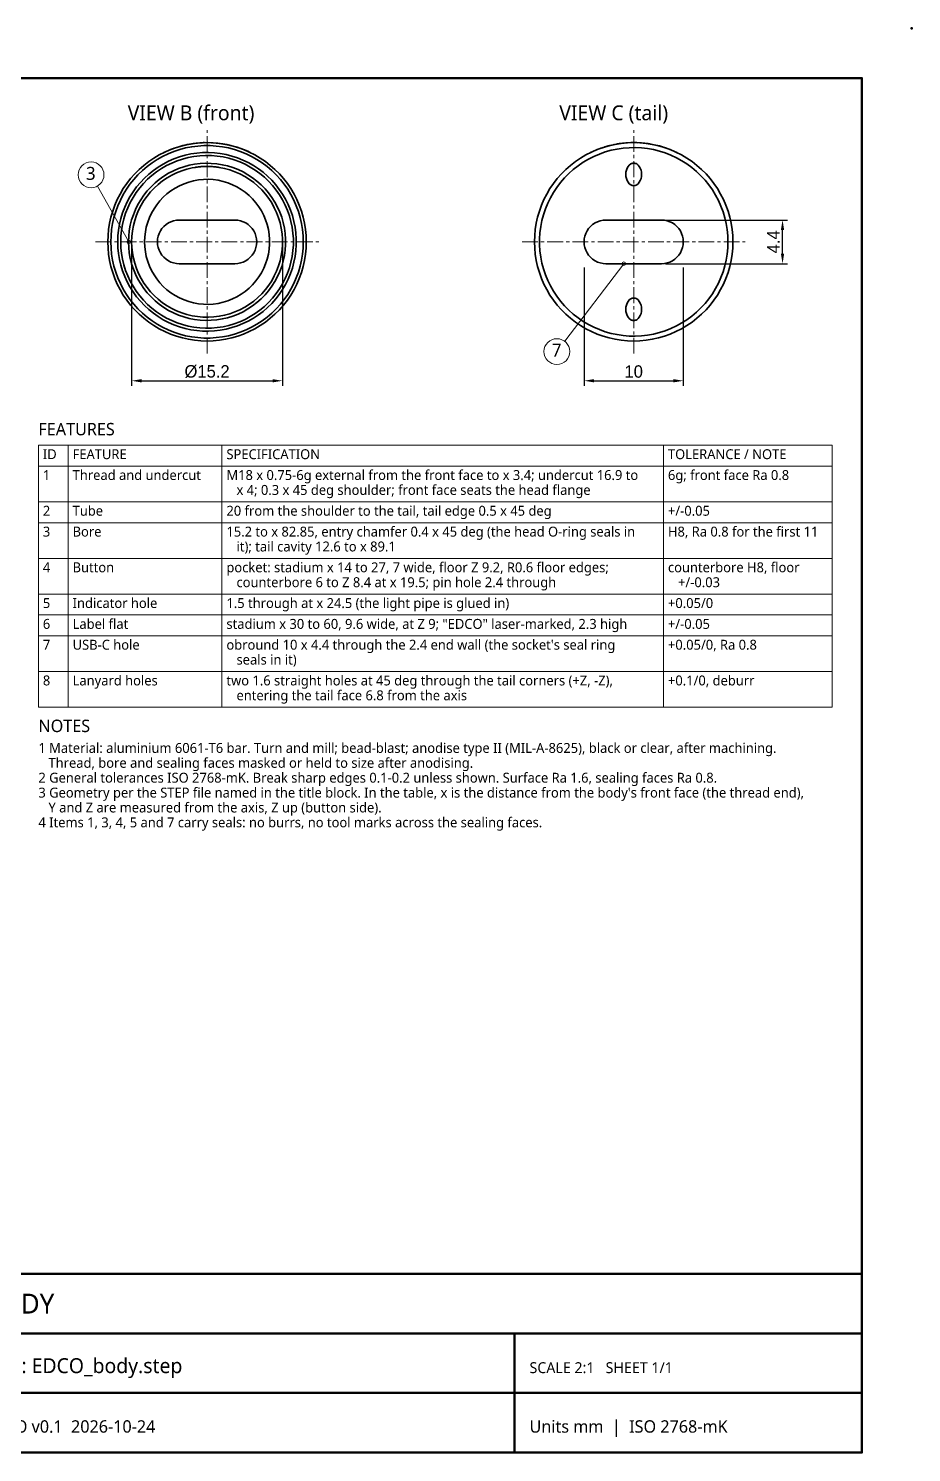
# Model space of a CAD drawing. Header units: millimetres. Extents: x 0 to 420, y 0 to 297.
# Drawn here: x 242 to 420, y 10 to 297 of the extents above; entities that cross this region are included whole.
import ezdxf

# ---------------------------------------------------------------- set-up
doc = ezdxf.new("R2010")
doc.units = ezdxf.units.MM
doc.linetypes.add('CENTER', pattern=[5.08, 3.175, -0.635, 0.635, -0.635])
for name, color, linetype, lineweight in [('BORDER', 7, 'Continuous', 50), ('CENTER', 1, 'CENTER', 13), ('DIM', 5, 'Continuous', 13), ('TABLE', 7, 'Continuous', 18), ('TEXT', 7, 'Continuous', 18), ('VISIBLE', 7, 'Continuous', 35)]:
    doc.layers.add(name, color=color, linetype=linetype, lineweight=lineweight)
doc.styles.add('OpenSans', font='OpenSans-Regular.ttf')
doc.dimstyles.new('FK', dxfattribs={"dimtxt": 2.5, "dimasz": 2, "dimexe": 1, "dimexo": 0.8, "dimgap": 0.6, "dimtad": 1, "dimdec": 3, "dimlfac": 0.5, "dimdsep": 46, "dimcen": 2.5, "dimclrd": 5, "dimclre": 5, "dimclrt": 7, "dimazin": 3, "dimtfac": 1, "dimtmove": 0, "dimatfit": 3})

msp = doc.modelspace()

# ---------------------------------------------------------------- linework, layer by layer
at = {"layer": 'BORDER'}
for p, q in [((230, 34), (410, 34)), ((340, 10), (340, 34)), ((230, 22), (410, 22))]:
    msp.add_line(p, q, dxfattribs=at)
for points in [[(10, 10), (410, 10), (410, 287), (10, 287)], [(230, 10), (410, 10), (410, 46), (230, 46)]]:
    msp.add_lwpolyline(points, close=True, dxfattribs=at)
msp.add_point((420, 297), dxfattribs=at)
at = {"layer": 'CENTER'}
for p, q in [((278, 231.5), (278, 276.5)), ((364, 231.5), (364, 276.5)), ((255.5, 254), (300.5, 254)), ((341.5, 254), (386.5, 254))]:
    msp.add_line(p, q, dxfattribs=at)
at = {"layer": 'DIM'}
for p, q in [((262.2, 254), (255.8906, 265.2331)), ((362, 249.6), (350.0882, 233.9517))]:
    msp.add_line(p, q, dxfattribs=at)
for centre, radius in [((254.6173, 267.5), 2.6), ((262.2, 254), 0.35), ((362, 249.6), 0.35), ((348.5134, 231.8829), 2.6)]:
    msp.add_circle(centre, radius, dxfattribs=at)
at = {"layer": 'TABLE'}
for p, q in [((244, 213), (404, 213)), ((244, 213), (244, 160.2)), ((250, 213), (250, 160.2)), ((281, 213), (281, 160.2)), ((370, 213), (370, 160.2)), ((404, 213), (404, 160.2)), ((244, 208.8), (404, 208.8)), ((244, 201.6), (404, 201.6)), ((244, 197.4), (404, 197.4)), ((244, 190.2), (404, 190.2)), ((244, 183), (404, 183)), ((244, 178.8), (404, 178.8)), ((244, 174.6), (404, 174.6)), ((244, 167.4), (404, 167.4)), ((244, 160.2), (404, 160.2))]:
    msp.add_line(p, q, dxfattribs=at)
at = {"layer": 'VISIBLE'}
for points in [[(258, 254), (258.0395, 255.2558), (258.1577, 256.5067), (258.3543, 257.7476), (258.6283, 258.9738), (258.9789, 260.1803), (259.4045, 261.3625), (259.9035, 262.5156), (260.4739, 263.6351), (261.1134, 264.7165), (261.8197, 265.7557), (262.5897, 266.7485), (263.4206, 267.6909), (264.3091, 268.5794), (265.2515, 269.4103), (266.2443, 270.1803), (267.2835, 270.8866), (268.3649, 271.5261), (269.4844, 272.0965), (270.6375, 272.5955), (271.8197, 273.0211), (273.0262, 273.3717), (274.2524, 273.6457), (275.4933, 273.8423), (276.7442, 273.9605), (278, 274), (279.2558, 273.9605), (280.5067, 273.8423), (281.7476, 273.6457), (282.9738, 273.3717), (284.1803, 273.0211), (285.3625, 272.5955), (286.5156, 272.0965), (287.6351, 271.5261), (288.7165, 270.8866), (289.7557, 270.1803), (290.7485, 269.4103), (291.6909, 268.5794), (292.5794, 267.6909), (293.4103, 266.7485), (294.1803, 265.7557), (294.8866, 264.7165), (295.5261, 263.6351), (296.0965, 262.5156), (296.5955, 261.3625), (297.0211, 260.1803), (297.3717, 258.9738), (297.6457, 257.7476), (297.8423, 256.5067), (297.9605, 255.2558), (298, 254), (297.9605, 252.7442), (297.8423, 251.4933), (297.6457, 250.2524), (297.3717, 249.0262), (297.0211, 247.8197), (296.5955, 246.6375), (296.0965, 245.4844), (295.5261, 244.3649), (294.8866, 243.2835), (294.1803, 242.2443), (293.4103, 241.2515), (292.5794, 240.3091), (291.6909, 239.4206), (290.7485, 238.5897), (289.7557, 237.8197), (288.7165, 237.1134), (287.6351, 236.4739), (286.5156, 235.9035), (285.3625, 235.4045), (284.1803, 234.9789), (282.9738, 234.6283), (281.7476, 234.3543), (280.5067, 234.1577), (279.2558, 234.0395), (278, 234), (276.7442, 234.0395), (275.4933, 234.1577), (274.2524, 234.3543), (273.0262, 234.6283), (271.8197, 234.9789), (270.6375, 235.4045), (269.4844, 235.9035), (268.3649, 236.4739), (267.2835, 237.1134), (266.2443, 237.8197), (265.2515, 238.5897), (264.3091, 239.4206), (263.4206, 240.3091), (262.5897, 241.2515), (261.8197, 242.2443), (261.1134, 243.2835), (260.4739, 244.3649), (259.9035, 245.4844), (259.4045, 246.6375), (258.9789, 247.8197), (258.6283, 249.0262), (258.3543, 250.2524), (258.1577, 251.4933), (258.0395, 252.7442), (258, 254)], [(258.6, 254), (258.6399, 255.243), (258.7593, 256.4808), (258.9578, 257.7085), (259.2345, 258.9209), (259.5883, 260.1131), (260.0178, 261.2802), (260.5212, 262.4173), (261.0964, 263.5199), (261.7411, 264.5834), (262.4526, 265.6033), (263.2279, 266.5756), (264.064, 267.4962), (264.9574, 268.3614), (265.9043, 269.1675), (266.9009, 269.9113), (267.9432, 270.5898), (269.0268, 271.2), (270.1472, 271.7396), (271.2999, 272.2063), (272.4802, 272.5982), (273.6831, 272.9136), (274.9038, 273.1513), (276.1372, 273.3104), (277.3782, 273.39), (278.6218, 273.39), (279.8628, 273.3104), (281.0962, 273.1513), (282.3169, 272.9136), (283.5198, 272.5982), (284.7001, 272.2063), (285.8528, 271.7396), (286.9732, 271.2), (288.0568, 270.5898), (289.0991, 269.9113), (290.0957, 269.1675), (291.0426, 268.3614), (291.936, 267.4962), (292.7721, 266.5756), (293.5474, 265.6033), (294.2589, 264.5834), (294.9036, 263.5199), (295.4788, 262.4173), (295.9822, 261.2802), (296.4117, 260.1131), (296.7655, 258.9209), (297.0422, 257.7085), (297.2407, 256.4808), (297.3601, 255.243), (297.4, 254), (297.3601, 252.757), (297.2407, 251.5192), (297.0422, 250.2915), (296.7655, 249.0791), (296.4117, 247.8869), (295.9822, 246.7198), (295.4788, 245.5827), (294.9036, 244.4801), (294.2589, 243.4166), (293.5474, 242.3967), (292.7721, 241.4244), (291.936, 240.5038), (291.0426, 239.6386), (290.0957, 238.8325), (289.0991, 238.0887), (288.0568, 237.4102), (286.9732, 236.8), (285.8528, 236.2604), (284.7001, 235.7937), (283.5198, 235.4018), (282.3169, 235.0864), (281.0962, 234.8487), (279.8628, 234.6896), (278.6218, 234.61), (277.3782, 234.61), (276.1372, 234.6896), (274.9038, 234.8487), (273.6831, 235.0864), (272.4802, 235.4018), (271.2999, 235.7937), (270.1472, 236.2604), (269.0268, 236.8), (267.9432, 237.4102), (266.9009, 238.0887), (265.9043, 238.8325), (264.9574, 239.6386), (264.064, 240.5038), (263.2279, 241.4244), (262.4526, 242.3967), (261.7411, 243.4166), (261.0964, 244.4801), (260.5212, 245.5827), (260.0178, 246.7198), (259.5883, 247.8869), (259.2345, 249.0791), (258.9578, 250.2915), (258.7593, 251.5192), (258.6399, 252.757), (258.6, 254)], [(269.2822, 272), (270.2546, 272.4393), (270.8802, 272.6898), (271.6036, 272.9496)], [(274.0201, 273.6), (273.3134, 273.4431), (272.7276, 273.2925), (271.8868, 273.0428), (271.4223, 272.8874), (271.3115, 272.8485), (271.2751, 272.8355)], [(274.0201, 273.6), (273.3134, 273.4431), (272.7276, 273.2925), (271.8868, 273.0428), (271.4223, 272.8874), (271.3115, 272.8485), (271.2751, 272.8355)], [(272.1105, 273.1132), (273.1142, 273.3941), (274.2537, 273.646)], [(274.0201, 273.6), (274.8719, 273.7539), (275.834, 273.8824), (276.8897, 273.9692), (278.0011, 274), (279.112, 273.9691), (280.1672, 273.8822), (281.1286, 273.7538), (281.9799, 273.6)], [(275.1699, 273.7988), (275.3254, 273.8203)], [(276.0894, 273.9085), (276.4722, 273.9416)], [(276.4945, 273.9433), (276.4946, 273.9433)], [(276.6347, 273.9533), (276.8485, 273.9668)], [(276.8485, 273.9668), (277.0405, 273.977)], [(276.9069, 273.9701), (277.0831, 273.979)], [(277.1722, 273.9829), (277.3123, 273.9882)], [(277.3106, 273.9881), (277.3827, 273.9905)], [(277.5695, 273.9954), (277.6048, 273.9961)], [(277.8887, 273.9997), (277.9162, 273.9998)], [(277.938, 273.9999), (278.0035, 274)], [(278.1263, 273.9996), (278, 274)], [(278.0616, 273.9999), (278.077, 273.9999)], [(278.4942, 273.9939), (278.4617, 273.9947)], [(278.8162, 273.9833), (278.7995, 273.984)], [(278.8195, 273.9832), (278.8714, 273.981)], [(278.8654, 273.9813), (278.8822, 273.9805)], [(279.2728, 273.9595), (279.2883, 273.9585)], [(279.8666, 273.9127), (279.9131, 273.9083)], [(280.4586, 273.8483), (280.6653, 273.8216)], [(281.1881, 273.7443), (282.045, 273.5867), (282.835, 273.4068)], [(281.9799, 273.6), (282.6866, 273.4431), (283.2724, 273.2925), (284.1132, 273.0428), (284.5777, 272.8874), (284.6885, 272.8485), (284.7249, 272.8355)], [(281.9799, 273.6), (282.6866, 273.4431), (283.2724, 273.2925), (284.1132, 273.0428), (284.5777, 272.8874), (284.6885, 272.8485), (284.7249, 272.8355)], [(283.8817, 273.1156), (284.7861, 272.8135), (285.5562, 272.5177), (286.1984, 272.2424), (286.7178, 272)], [(384, 254), (383.9605, 255.2558), (383.8423, 256.5067), (383.6457, 257.7476), (383.3717, 258.9738), (383.0211, 260.1803), (382.5955, 261.3625), (382.0965, 262.5156), (381.5261, 263.6351), (380.8866, 264.7165), (380.1803, 265.7557), (379.4103, 266.7485), (378.5794, 267.6909), (377.6909, 268.5794), (376.7485, 269.4103), (375.7557, 270.1803), (374.7165, 270.8866), (373.6351, 271.5261), (372.5156, 272.0965), (371.3625, 272.5955), (370.1803, 273.0211), (368.9738, 273.3717), (367.7476, 273.6457), (366.5067, 273.8423), (365.2558, 273.9605), (364, 274), (362.7442, 273.9605), (361.4933, 273.8423), (360.2524, 273.6457), (359.0262, 273.3717), (357.8197, 273.0211), (356.6375, 272.5955), (355.4844, 272.0965), (354.3649, 271.5261), (353.2835, 270.8866), (352.2443, 270.1803), (351.2515, 269.4103), (350.3091, 268.5794), (349.4206, 267.6909), (348.5897, 266.7485), (347.8197, 265.7557), (347.1134, 264.7165), (346.4739, 263.6351), (345.9035, 262.5156), (345.4045, 261.3625), (344.9789, 260.1803), (344.6283, 258.9738), (344.3543, 257.7476), (344.1577, 256.5067), (344.0395, 255.2558), (344, 254), (344.0395, 252.7442), (344.1577, 251.4933), (344.3543, 250.2524), (344.6283, 249.0262), (344.9789, 247.8197), (345.4045, 246.6375), (345.9035, 245.4844), (346.4739, 244.3649), (347.1134, 243.2835), (347.8197, 242.2443), (348.5897, 241.2515), (349.4206, 240.3091), (350.3091, 239.4206), (351.2515, 238.5897), (352.2443, 237.8197), (353.2835, 237.1134), (354.3649, 236.4739), (355.4844, 235.9035), (356.6375, 235.4045), (357.8197, 234.9789), (359.0262, 234.6283), (360.2524, 234.3543), (361.4933, 234.1577), (362.7442, 234.0395), (364, 234), (365.2558, 234.0395), (366.5067, 234.1577), (367.7476, 234.3543), (368.9738, 234.6283), (370.1803, 234.9789), (371.3625, 235.4045), (372.5156, 235.9035), (373.6351, 236.4739), (374.7165, 237.1134), (375.7557, 237.8197), (376.7485, 238.5897), (377.6909, 239.4206), (378.5794, 240.3091), (379.4103, 241.2515), (380.1803, 242.2443), (380.8866, 243.2835), (381.5261, 244.3649), (382.0965, 245.4844), (382.5955, 246.6375), (383.0211, 247.8197), (383.3717, 249.0262), (383.6457, 250.2524), (383.8423, 251.4933), (383.9605, 252.7442), (384, 254)], [(383, 254), (382.9602, 255.2299), (382.8408, 256.4546), (382.6424, 257.669), (382.3658, 258.868), (382.0122, 260.0466), (381.583, 261.1999), (381.0801, 262.3229), (380.5055, 263.411), (379.8617, 264.4597), (379.1514, 265.4645), (378.3775, 266.4212), (377.5434, 267.3258), (376.6524, 268.1745), (375.7083, 268.9638), (374.7152, 269.6903), (373.6771, 270.351), (372.5984, 270.9431), (371.4836, 271.4641), (370.3375, 271.9119), (369.1648, 272.2846), (367.9704, 272.5805), (366.7593, 272.7986), (365.5367, 272.9378), (364.3077, 272.9975), (363.0773, 272.9776), (361.8508, 272.8781), (360.6334, 272.6994), (359.43, 272.4422), (358.2458, 272.1077), (357.0858, 271.6973), (355.9548, 271.2126), (354.8575, 270.6558), (353.7985, 270.029), (352.7824, 269.3351), (351.8132, 268.5768), (350.8952, 267.7574), (350.0322, 266.8803), (349.2278, 265.9491), (348.4853, 264.9679), (347.8079, 263.9406), (347.1984, 262.8716), (346.6594, 261.7655), (346.1931, 260.6267), (345.8015, 259.4602), (345.4862, 258.2707), (345.2486, 257.0634), (345.0896, 255.8432), (345.01, 254.6153), (345.01, 253.3847), (345.0896, 252.1568), (345.2486, 250.9366), (345.4862, 249.7293), (345.8015, 248.5398), (346.1931, 247.3733), (346.6594, 246.2345), (347.1984, 245.1284), (347.8079, 244.0594), (348.4853, 243.0321), (349.2278, 242.0509), (350.0322, 241.1197), (350.8952, 240.2426), (351.8132, 239.4232), (352.7824, 238.6649), (353.7985, 237.971), (354.8575, 237.3442), (355.9548, 236.7874), (357.0858, 236.3027), (358.2458, 235.8923), (359.43, 235.5578), (360.6334, 235.3006), (361.8508, 235.1219), (363.0773, 235.0224), (364.3077, 235.0025), (365.5367, 235.0622), (366.7593, 235.2014), (367.9704, 235.4195), (369.1648, 235.7154), (370.3375, 236.0881), (371.4836, 236.5359), (372.5984, 237.0569), (373.6771, 237.649), (374.7152, 238.3097), (375.7083, 239.0362), (376.6524, 239.8255), (377.5434, 240.6742), (378.3775, 241.5788), (379.1514, 242.5355), (379.8617, 243.5403), (380.5055, 244.589), (381.0801, 245.6771), (381.583, 246.8001), (382.0122, 247.9534), (382.3658, 249.132), (382.6424, 250.331), (382.8408, 251.5454), (382.9602, 252.7701), (383, 254)], [(355.2822, 272), (356.3568, 272.4819), (357.0597, 272.7572), (357.8796, 273.0405), (358.8221, 273.3181), (359.8923, 273.5736), (361.0897, 273.7871), (361.7324, 273.871), (362.4, 273.9359)], [(357.3963, 272.8783), (357.3086, 272.8474)], [(357.3963, 272.8783), (357.3086, 272.8474)], [(357.8968, 273.046), (357.7504, 272.9985)], [(357.8968, 273.046), (357.7504, 272.9985)], [(358.9272, 273.346), (358.1144, 273.1144)], [(358.9272, 273.346), (358.1144, 273.1144)], [(359.165, 273.4068), (359.1487, 273.4027)], [(359.165, 273.4068), (359.1487, 273.4027)], [(360.0201, 273.6), (360.0041, 273.5968)], [(360.0201, 273.6), (360.0041, 273.5968)], [(360.0201, 273.6), (360.0378, 273.6036)], [(360.2537, 273.646), (360.2537, 273.646)], [(360.6874, 273.7238), (361.5047, 273.8437), (362.4, 273.9359)], [(362.4, 273.9359), (362.4835, 273.9424), (362.754, 273.9611), (364, 274)], [(362.7032, 273.9579), (362.6259, 273.9527)], [(362.6662, 273.9555), (363.4188, 273.9916)], [(363.4205, 273.9916), (364, 274)], [(363.8935, 273.9997), (363.8935, 273.9997)], [(364, 274), (364.8577, 273.9816)], [(364.2782, 273.9981), (364.0409, 274)], [(364.2414, 273.9985), (364.4024, 273.996)], [(365.5449, 273.9402), (364.4086, 273.9958)], [(364.4923, 273.9939), (364.659, 273.9891)], [(364.669, 273.9888), (364.7142, 273.9872)], [(365.2358, 273.9618), (365.4022, 273.9508)], [(365.2553, 273.9606), (365.3651, 273.9534)], [(365.4623, 273.9465), (365.5681, 273.9384)], [(365.5803, 273.9375), (366.2494, 273.8731), (366.8937, 273.7895), (368.0955, 273.5762), (369.1689, 273.3205), (370.1141, 273.0425), (370.9362, 272.7587), (371.6409, 272.4829), (372.7178, 272)], [(366.2519, 273.8728), (366.4955, 273.8437)], [(366.5323, 273.839), (367.2517, 273.7339)], [(367.9754, 273.6009), (367.9799, 273.6)], [(368.835, 273.4068), (368.8513, 273.4027)], [(368.835, 273.4068), (368.8513, 273.4027)], [(369.0729, 273.346), (369.8856, 273.1144)], [(369.0729, 273.346), (369.8856, 273.1144)], [(370.1032, 273.046), (370.2496, 272.9985)], [(370.1032, 273.046), (370.2496, 272.9985)], [(370.6037, 272.8783), (370.6913, 272.8474)], [(370.6037, 272.8783), (370.6913, 272.8474)], [(260, 254), (260.0394, 255.1896), (260.1572, 256.3741), (260.3532, 257.5481), (260.6262, 258.7066), (260.9753, 259.8446), (261.3988, 260.957), (261.8949, 262.039), (262.4614, 263.0858), (263.0958, 264.0929), (263.7955, 265.0558), (264.5572, 265.9704), (265.3777, 266.8327), (266.2535, 267.6389), (267.1805, 268.3854), (268.1549, 269.069), (269.1724, 269.6867), (270.2284, 270.2358), (271.3184, 270.714), (272.4377, 271.119), (273.5813, 271.4492), (274.7442, 271.7031), (275.9213, 271.8796), (277.1075, 271.9779), (278.2976, 271.9975), (279.4864, 271.9385), (280.6687, 271.8011), (281.8394, 271.5858), (282.9933, 271.2936), (284.1253, 270.9257), (285.2305, 270.4839), (286.3041, 269.97), (287.3415, 269.3863), (288.3379, 268.7352), (289.2892, 268.0198), (290.1911, 267.243), (291.0397, 266.4084), (291.8312, 265.5194), (292.5623, 264.5801), (293.2297, 263.5946), (293.8305, 262.5671), (294.3621, 261.5021), (294.8222, 260.4043), (295.2086, 259.2785), (295.5199, 258.1296), (295.7545, 256.9627), (295.9115, 255.7828), (295.9902, 254.5951), (295.9902, 253.4049), (295.9115, 252.2172), (295.7545, 251.0373), (295.5199, 249.8704), (295.2086, 248.7215), (294.8222, 247.5957), (294.3621, 246.4979), (293.8305, 245.4329), (293.2297, 244.4054), (292.5623, 243.4199), (291.8312, 242.4806), (291.0397, 241.5916), (290.1911, 240.757), (289.2892, 239.9802), (288.3379, 239.2648), (287.3415, 238.6137), (286.3041, 238.03), (285.2305, 237.5161), (284.1253, 237.0743), (282.9933, 236.7064), (281.8394, 236.4142), (280.6687, 236.1989), (279.4864, 236.0615), (278.2976, 236.0025), (277.1075, 236.0221), (275.9213, 236.1204), (274.7442, 236.2969), (273.5813, 236.5508), (272.4377, 236.881), (271.3184, 237.286), (270.2284, 237.7642), (269.1724, 238.3133), (268.1549, 238.931), (267.1805, 239.6146), (266.2535, 240.3611), (265.3777, 241.1673), (264.5572, 242.0296), (263.7955, 242.9442), (263.0958, 243.9071), (262.4614, 244.9142), (261.8949, 245.961), (261.3988, 247.043), (260.9753, 248.1554), (260.6262, 249.2934), (260.3532, 250.4519), (260.1572, 251.6259), (260.0394, 252.8104), (260, 254)], [(260.6, 254), (260.6397, 255.1747), (260.7586, 256.344), (260.9562, 257.5026), (261.2315, 258.6452), (261.5834, 259.7667), (262.0101, 260.8618), (262.5099, 261.9256), (263.0802, 262.9533), (263.7187, 263.9401), (264.4223, 264.8815), (265.1879, 265.7733), (266.012, 266.6114), (266.8907, 267.3919), (267.8201, 268.1114), (268.796, 268.7664), (269.8139, 269.3541), (270.8691, 269.8717), (271.9569, 270.3169), (273.0722, 270.6876), (274.21, 270.9822), (275.3652, 271.1993), (276.5323, 271.338), (277.7061, 271.3975), (278.8813, 271.3777), (280.0524, 271.2785), (281.2142, 271.1005), (282.3614, 270.8445), (283.4886, 270.5117), (284.5908, 270.1035), (285.6629, 269.6218), (286.7, 269.0688), (287.6974, 268.4471), (288.6506, 267.7595), (289.5552, 267.0091), (290.4071, 266.1993), (291.2024, 265.3339), (291.9374, 264.4167), (292.6089, 263.4521), (293.2136, 262.4443), (293.749, 261.3979), (294.2125, 260.3178), (294.602, 259.2089), (294.9158, 258.0762), (295.1524, 256.925), (295.3107, 255.7603), (295.3901, 254.5877), (295.3901, 253.4123), (295.3107, 252.2397), (295.1524, 251.075), (294.9158, 249.9238), (294.602, 248.7911), (294.2125, 247.6822), (293.749, 246.6021), (293.2136, 245.5557), (292.6089, 244.5479), (291.9374, 243.5833), (291.2024, 242.6661), (290.4071, 241.8007), (289.5552, 240.9909), (288.6506, 240.2405), (287.6974, 239.5529), (286.7, 238.9312), (285.6629, 238.3782), (284.5908, 237.8965), (283.4886, 237.4883), (282.3614, 237.1555), (281.2142, 236.8995), (280.0524, 236.7215), (278.8813, 236.6223), (277.7061, 236.6025), (276.5323, 236.662), (275.3652, 236.8007), (274.21, 237.0178), (273.0722, 237.3124), (271.9569, 237.6831), (270.8691, 238.1283), (269.8139, 238.6459), (268.796, 239.2336), (267.8201, 239.8886), (266.8907, 240.6081), (266.012, 241.3886), (265.1879, 242.2267), (264.4223, 243.1185), (263.7187, 244.0599), (263.0802, 245.0467), (262.5099, 246.0744), (262.0101, 247.1382), (261.5834, 248.2333), (261.2315, 249.3548), (260.9562, 250.4974), (260.7586, 251.656), (260.6397, 252.8253), (260.6, 254)], [(262.16, 254), (262.1995, 255.1173), (262.3176, 256.2291), (262.5139, 257.3298), (262.7874, 258.4138), (263.1366, 259.4759), (263.5599, 260.5107), (264.0552, 261.5131), (264.6199, 262.4781), (265.2512, 263.4008), (265.9461, 264.2766), (266.701, 265.1013), (267.5122, 265.8707), (268.3757, 266.5809), (269.2871, 267.2284), (270.242, 267.8101), (271.2354, 268.3229), (272.2626, 268.7644), (273.3184, 269.1323), (274.3974, 269.4249), (275.4945, 269.6406), (276.604, 269.7784), (277.7204, 269.8375), (278.8383, 269.8178), (279.952, 269.7193), (281.0559, 269.5424), (282.1447, 269.2881), (283.2128, 268.9577), (284.2549, 268.5527), (285.2658, 268.0753), (286.2406, 267.5277), (287.1743, 266.9127), (288.0623, 266.2334), (288.9002, 265.4931), (289.6837, 264.6956), (290.4091, 263.8448), (291.0726, 262.945), (291.671, 262.0006), (292.2013, 261.0163), (292.6609, 259.9971), (293.0474, 258.948), (293.3589, 257.8742), (293.5939, 256.7812), (293.7513, 255.6743), (293.8301, 254.559), (293.8301, 253.441), (293.7513, 252.3257), (293.5939, 251.2188), (293.3589, 250.1258), (293.0474, 249.052), (292.6609, 248.0029), (292.2013, 246.9837), (291.671, 245.9994), (291.0726, 245.055), (290.4091, 244.1552), (289.6837, 243.3044), (288.9002, 242.5069), (288.0623, 241.7666), (287.1743, 241.0873), (286.2406, 240.4723), (285.2658, 239.9247), (284.2549, 239.4473), (283.2128, 239.0423), (282.1447, 238.7119), (281.0559, 238.4576), (279.952, 238.2807), (278.8383, 238.1822), (277.7204, 238.1625), (276.604, 238.2216), (275.4945, 238.3594), (274.3974, 238.5751), (273.3184, 238.8677), (272.2626, 239.2356), (271.2354, 239.6771), (270.242, 240.1899), (269.2871, 240.7716), (268.3757, 241.4191), (267.5122, 242.1293), (266.701, 242.8987), (265.9461, 243.7234), (265.2512, 244.5992), (264.6199, 245.5219), (264.0552, 246.4869), (263.5599, 247.4893), (263.1366, 248.5241), (262.7874, 249.5862), (262.5139, 250.6702), (262.3176, 251.7709), (262.1995, 252.8827), (262.16, 254)], [(364, 269.8627), (363.8432, 269.8518), (363.6879, 269.8193), (363.5355, 269.7653), (363.3877, 269.6905), (363.1111, 269.4814), (362.8686, 269.2), (362.6696, 268.8571), (362.5218, 268.4659), (362.4307, 268.0414), (362.4, 267.6)], [(365.6, 267.6), (365.5693, 268.0414), (365.4782, 268.4659), (365.3304, 268.8571), (365.1314, 269.2), (364.8889, 269.4814), (364.6123, 269.6905), (364.4645, 269.7653), (364.3121, 269.8193), (364.1568, 269.8518), (364, 269.8627)], [(262.8, 254), (262.8396, 255.0968), (262.9583, 256.1879), (263.1554, 257.2676), (263.4298, 258.3302), (263.7803, 259.3703), (264.2049, 260.3823), (264.7013, 261.3611), (265.2672, 262.3015), (265.8994, 263.1986), (266.5947, 264.0478), (267.3494, 264.8446), (268.1597, 265.5849), (269.0213, 266.2647), (269.9297, 266.8806), (270.8802, 267.4294), (271.8678, 267.9081), (272.8873, 268.3144), (273.9336, 268.646), (275.001, 268.9012), (276.084, 269.0788), (277.1771, 269.1777), (278.2744, 269.1975), (279.3703, 269.1381), (280.4591, 268.9998), (281.535, 268.7832), (282.5925, 268.4896), (283.6261, 268.1204), (284.6303, 267.6777), (285.6, 267.1636), (286.53, 266.5809), (287.4156, 265.9326), (288.2521, 265.2221), (289.0351, 264.453), (289.7606, 263.6295), (290.4248, 262.7558), (291.0242, 261.8364), (291.5557, 260.8762), (292.0166, 259.8801), (292.4043, 258.8534), (292.717, 257.8013), (292.9529, 256.7295), (293.1109, 255.6434), (293.1901, 254.5488), (293.1901, 253.4512), (293.1109, 252.3566), (292.9529, 251.2705), (292.717, 250.1987), (292.4043, 249.1466), (292.0166, 248.1199), (291.5557, 247.1238), (291.0242, 246.1636), (290.4248, 245.2442), (289.7606, 244.3705), (289.0351, 243.547), (288.2521, 242.7779), (287.4156, 242.0674), (286.53, 241.4191), (285.6, 240.8364), (284.6303, 240.3223), (283.6261, 239.8796), (282.5925, 239.5104), (281.535, 239.2168), (280.4591, 239.0002), (279.3703, 238.8619), (278.2744, 238.8025), (277.1771, 238.8223), (276.084, 238.9212), (275.001, 239.0988), (273.9336, 239.354), (272.8873, 239.6856), (271.8678, 240.0919), (270.8802, 240.5706), (269.9297, 241.1194), (269.0213, 241.7353), (268.1597, 242.4151), (267.3494, 243.1554), (266.5947, 243.9522), (265.8994, 244.8014), (265.2672, 245.6985), (264.7013, 246.6389), (264.2049, 247.6177), (263.7803, 248.6297), (263.4298, 249.6698), (263.1554, 250.7324), (262.9583, 251.8121), (262.8396, 252.9032), (262.8, 254)], [(275.6, 269.0093), (275.6371, 269.0152), (275.7491, 269.0324), (276.202, 269.0933), (276.9718, 269.1652), (277.993, 269.2), (279.0164, 269.166), (279.7871, 269.0946), (280.2487, 269.0327), (280.3625, 269.0153), (280.4, 269.0093)], [(277.0107, 269.1678), (275.9454, 269.0605), (275.6858, 269.0228), (275.6214, 269.0127), (275.6, 269.0093)], [(276.5637, 269.132), (276.766, 269.1498)], [(276.7702, 269.1502), (277.288, 269.1833), (278.0036, 269.2)], [(277.6705, 269.1964), (277.522, 269.1925)], [(278, 269.2), (277.8916, 269.1996)], [(277.9865, 269.2), (277.9617, 269.2)], [(277.9872, 269.2), (277.9866, 269.2)], [(277.9911, 269.2), (277.9876, 269.2)], [(277.9958, 269.2), (277.9921, 269.2)], [(278, 269.2), (277.9966, 269.2)], [(278.0025, 269.2), (278, 269.2)], [(278.0044, 269.2), (278.0045, 269.2)], [(278.0049, 269.2), (278.3736, 269.1954)], [(278.3736, 269.1954), (278.3748, 269.1954)], [(278.5857, 269.1887), (278.4222, 269.1941)], [(278.4804, 269.1924), (278.4833, 269.1923)], [(278.852, 269.1761), (279.0631, 269.1628)], [(279.3883, 269.1365), (278.9414, 269.1708)], [(279.0802, 269.1616), (279.0901, 269.1609)], [(279.2867, 269.1454), (279.4503, 269.1307)], [(280.4, 269.0093), (280.365, 269.0149), (280.2595, 269.0311), (279.8328, 269.0891)], [(362.4, 267.6), (362.4307, 267.1586), (362.5218, 266.7341), (362.6696, 266.3429), (362.8686, 266), (363.1111, 265.7186), (363.3877, 265.5095), (363.5355, 265.4347), (363.6879, 265.3807), (363.8432, 265.3482), (364, 265.3373), (364.1568, 265.3482), (364.3121, 265.3807), (364.4645, 265.4347), (364.6123, 265.5095), (364.8889, 265.7186), (365.1314, 266), (365.3304, 266.3429), (365.4782, 266.7341), (365.5693, 267.1586), (365.6, 267.6)], [(265.4, 254), (265.4398, 255.0011), (265.5591, 255.9958), (265.757, 256.9779), (266.0323, 257.9412), (266.3832, 258.8796), (266.8076, 259.7871), (267.3028, 260.6581), (267.8656, 261.4869), (268.4925, 262.2684), (269.1795, 262.9977), (269.9222, 263.67), (270.716, 264.2812), (271.5559, 264.8275), (272.4365, 265.3052), (273.3523, 265.7115), (274.2975, 266.0437), (275.2661, 266.2998), (276.2519, 266.4782), (277.2488, 266.5776), (278.2505, 266.5975), (279.2506, 266.5378), (280.2428, 266.3988), (281.2208, 266.1814), (282.1784, 265.887), (283.1096, 265.5175), (284.0085, 265.0751), (284.8695, 264.5627), (285.6869, 263.9835), (286.4558, 263.3412), (287.1713, 262.6399), (287.8287, 261.8839), (288.424, 261.0781), (288.9534, 260.2275), (289.4136, 259.3376), (289.8016, 258.4139), (290.115, 257.4623), (290.3517, 256.4888), (290.5104, 255.4996), (290.59, 254.5009), (290.59, 253.4991), (290.5104, 252.5004), (290.3517, 251.5112), (290.115, 250.5377), (289.8016, 249.5861), (289.4136, 248.6624), (288.9534, 247.7725), (288.424, 246.9219), (287.8287, 246.1161), (287.1713, 245.3601), (286.4558, 244.6588), (285.6869, 244.0165), (284.8695, 243.4373), (284.0085, 242.9249), (283.1096, 242.4825), (282.1784, 242.113), (281.2208, 241.8186), (280.2428, 241.6012), (279.2506, 241.4622), (278.2505, 241.4025), (277.2488, 241.4224), (276.2519, 241.5218), (275.2661, 241.7002), (274.2975, 241.9563), (273.3523, 242.2885), (272.4365, 242.6948), (271.5559, 243.1725), (270.716, 243.7188), (269.9222, 244.33), (269.1795, 245.0023), (268.4925, 245.7316), (267.8656, 246.5131), (267.3028, 247.3419), (266.8076, 248.2129), (266.3832, 249.1204), (266.0323, 250.0588), (265.757, 251.0221), (265.5591, 252.0042), (265.4398, 252.9989), (265.4, 254)], [(272.4, 258.4), (271.8257, 258.3624), (271.2612, 258.2501), (270.7162, 258.0651), (270.2, 257.8105), (269.7214, 257.4908), (269.2887, 257.1113), (268.9092, 256.6786), (268.5895, 256.2), (268.3349, 255.6838), (268.1499, 255.1388), (268.0376, 254.5743), (268, 254), (268.0376, 253.4257), (268.1499, 252.8612), (268.3349, 252.3162), (268.5895, 251.8), (268.9092, 251.3214), (269.2887, 250.8887), (269.7214, 250.5092), (270.2, 250.1895), (270.7162, 249.9349), (271.2612, 249.7499), (271.8257, 249.6376), (272.4, 249.6)], [(272.4, 258.4), (283.6, 258.4)], [(283.6, 249.6), (284.1743, 249.6376), (284.7388, 249.7499), (285.2838, 249.9349), (285.8, 250.1895), (286.2786, 250.5092), (286.7113, 250.8887), (287.0908, 251.3214), (287.4105, 251.8), (287.6651, 252.3162), (287.8501, 252.8612), (287.9624, 253.4257), (288, 254), (287.9624, 254.5743), (287.8501, 255.1388), (287.6651, 255.6838), (287.4105, 256.2), (287.0908, 256.6786), (286.7113, 257.1113), (286.2786, 257.4908), (285.8, 257.8105), (285.2838, 258.0651), (284.7388, 258.2501), (284.1743, 258.3624), (283.6, 258.4)], [(358.4, 249.6), (357.8257, 249.6376), (357.2612, 249.7499), (356.7162, 249.9349), (356.2, 250.1895), (355.7214, 250.5092), (355.2887, 250.8887), (354.9092, 251.3214), (354.5895, 251.8), (354.3349, 252.3162), (354.1499, 252.8612), (354.0376, 253.4257), (354, 254), (354.0376, 254.5743), (354.1499, 255.1388), (354.3349, 255.6838), (354.5895, 256.2), (354.9092, 256.6786), (355.2887, 257.1113), (355.7214, 257.4908), (356.2, 257.8105), (356.7162, 258.0651), (357.2612, 258.2501), (357.8257, 258.3624), (358.4, 258.4)], [(369.6, 258.4), (358.4, 258.4)], [(369.6, 258.4), (370.1743, 258.3624), (370.7388, 258.2501), (371.2838, 258.0651), (371.8, 257.8105), (372.2786, 257.4908), (372.7113, 257.1113), (373.0908, 256.6786), (373.4105, 256.2), (373.6651, 255.6838), (373.8501, 255.1388), (373.9624, 254.5743), (374, 254), (373.9624, 253.4257), (373.8501, 252.8612), (373.6651, 252.3162), (373.4105, 251.8), (373.0908, 251.3214), (372.7113, 250.8887), (372.2786, 250.5092), (371.8, 250.1895), (371.2838, 249.9349), (370.7388, 249.7499), (370.1743, 249.6376), (369.6, 249.6)], [(283.6, 249.6), (272.4, 249.6)], [(358.4, 249.6), (369.6, 249.6)], [(364, 242.6627), (363.8432, 242.6518), (363.6879, 242.6193), (363.5355, 242.5653), (363.3877, 242.4905), (363.1111, 242.2814), (362.8686, 242), (362.6696, 241.6571), (362.5218, 241.2659), (362.4307, 240.8414), (362.4, 240.4)], [(365.6, 240.4), (365.5693, 240.8414), (365.4782, 241.2659), (365.3304, 241.6571), (365.1314, 242), (364.8889, 242.2814), (364.6123, 242.4905), (364.4645, 242.5653), (364.3121, 242.6193), (364.1568, 242.6518), (364, 242.6627)], [(362.4, 240.4), (362.4307, 239.9586), (362.5218, 239.5341), (362.6696, 239.1429), (362.8686, 238.8), (363.1111, 238.5186), (363.3877, 238.3095), (363.5355, 238.2347), (363.6879, 238.1807), (363.8432, 238.1482), (364, 238.1373), (364.1568, 238.1482), (364.3121, 238.1807), (364.4645, 238.2347), (364.6123, 238.3095), (364.8889, 238.5186), (365.1314, 238.8), (365.3304, 239.1429), (365.4782, 239.5341), (365.5693, 239.9586), (365.6, 240.4)], [(278.0686, 234.0001), (278, 234)], [(363.9314, 234.0001), (364, 234)]]:
    msp.add_lwpolyline(points, dxfattribs=at)

# ---------------------------------------------------------------- texts
at = {"layer": 'TEXT', "style": 'OpenSans'}
for s, height, p in [('VIEW B (front)', 3, (262, 278.5)), ('VIEW C (tail)', 3, (349, 278.5)), ('3', 2.6, (253.5968, 266.5)), ('7', 2.6, (347.4929, 230.8829)), ('FEATURES', 2.5, (244, 215)), ('ID', 2, (244.9, 210.2)), ('FEATURE', 2, (250.9, 210.2)), ('SPECIFICATION', 2, (281.9, 210.2)), ('TOLERANCE / NOTE', 2, (370.9, 210.2)), ('1', 2, (244.9, 206)), ('Thread and undercut', 2, (250.9, 206)), ('M18 x 0.75-6g external from the front face to x 3.4; undercut 16.9 to', 2, (281.9, 206)), ('6g; front face Ra 0.8', 2, (370.9, 206)), ('   x 4; 0.3 x 45 deg shoulder; front face seats the head flange', 2, (281.9, 203)), ('Tube', 2, (250.9, 198.8)), ('20 from the shoulder to the tail, tail edge 0.5 x 45 deg', 2, (281.9, 198.8)), ('2', 2, (244.9, 198.8)), ('+/-0.05', 2, (370.9, 198.8)), ('3', 2, (244.9, 194.6)), ('Bore', 2, (250.9, 194.6)), ('15.2 to x 82.85, entry chamfer 0.4 x 45 deg (the head O-ring seals in', 2, (281.9, 194.6)), ('H8, Ra 0.8 for the first 11', 2, (370.9, 194.6)), ('   it); tail cavity 12.6 to x 89.1', 2, (281.9, 191.6)), ('pocket: stadium x 14 to 27, 7 wide, floor Z 9.2, R0.6 floor edges;', 2, (281.9, 187.4)), ('counterbore H8, floor', 2, (370.9, 187.4)), ('4', 2, (244.9, 187.4)), ('Button', 2, (250.9, 187.4)), ('   counterbore 6 to Z 8.4 at x 19.5; pin hole 2.4 through', 2, (281.9, 184.4)), ('   +/-0.03', 2, (370.9, 184.4)), ('5', 2, (244.9, 180.2)), ('Indicator hole', 2, (250.9, 180.2)), ('1.5 through at x 24.5 (the light pipe is glued in)', 2, (281.9, 180.2)), ('+0.05/0', 2, (370.9, 180.2)), ('6', 2, (244.9, 176)), ('Label flat', 2, (250.9, 176)), ('stadium x 30 to 60, 9.6 wide, at Z 9; "EDCO" laser-marked, 2.3 high', 2, (281.9, 176)), ('+/-0.05', 2, (370.9, 176)), ('7', 2, (244.9, 171.8)), ('USB-C hole', 2, (250.9, 171.8)), ("obround 10 x 4.4 through the 2.4 end wall (the socket's seal ring", 2, (281.9, 171.8)), ('+0.05/0, Ra 0.8', 2, (370.9, 171.8)), ('   seals in it)', 2, (281.9, 168.8)), ('8', 2, (244.9, 164.6)), ('Lanyard holes', 2, (250.9, 164.6)), ('two 1.6 straight holes at 45 deg through the tail corners (+Z, -Z),', 2, (281.9, 164.6)), ('+0.1/0, deburr', 2, (370.9, 164.6)), ('   entering the tail face 6.8 from the axis', 2, (281.9, 161.6)), ('NOTES', 2.5, (244, 155.2)), ('1 Material: aluminium 6061-T6 bar. Turn and mill; bead-blast; anodise type II (MIL-A-8625), black or clear, after machining.', 2, (244, 151)), ('   Thread, bore and sealing faces masked or held to size after anodising.', 2, (244, 148)), ('2 General tolerances ISO 2768-mK. Break sharp edges 0.1-0.2 unless shown. Surface Ra 1.6, sealing faces Ra 0.8.', 2, (244, 145)), ("3 Geometry per the STEP file named in the title block. In the table, x is the distance from the body's front face (the thread end),", 2, (244, 142)), ('   Y and Z are measured from the axis, Z up (button side).', 2, (244, 139)), ('4 Items 1, 3, 4, 5 and 7 carry seals: no burrs, no tool marks across the sealing faces.', 2, (244, 136)), ('BODY', 4, (233, 38)), ('Part: EDCO_body.step', 3, (233, 26)), ('SCALE 2:1   SHEET 1/1', 2.2, (343, 26)), ('EDCO v0.1  2026-10-24', 2.5, (233, 14)), ('Units mm  |  ISO 2768-mK', 2.5, (343, 14))]:
    msp.add_text(s, height=height, dxfattribs=at).set_placement(p)

# ---------------------------------------------------------------- dimensions: what is measured, and where the dimension line sits
at = {"layer": 'DIM'}
msp.add_linear_dim(base=(394, 249.6), p1=(369.6, 249.6), p2=(369.6, 258.4), angle=90, dimstyle='FK', dxfattribs=at).render()
msp.add_linear_dim(base=(262.8, 226), p1=(262.8, 254), p2=(293.2, 254), text='%%c<>', dimstyle='FK', dxfattribs=at).render()
msp.add_linear_dim(base=(354, 226), p1=(354, 249.6), p2=(374, 249.6), dimstyle='FK', dxfattribs=at).render()

doc.saveas('drawing.dxf')
